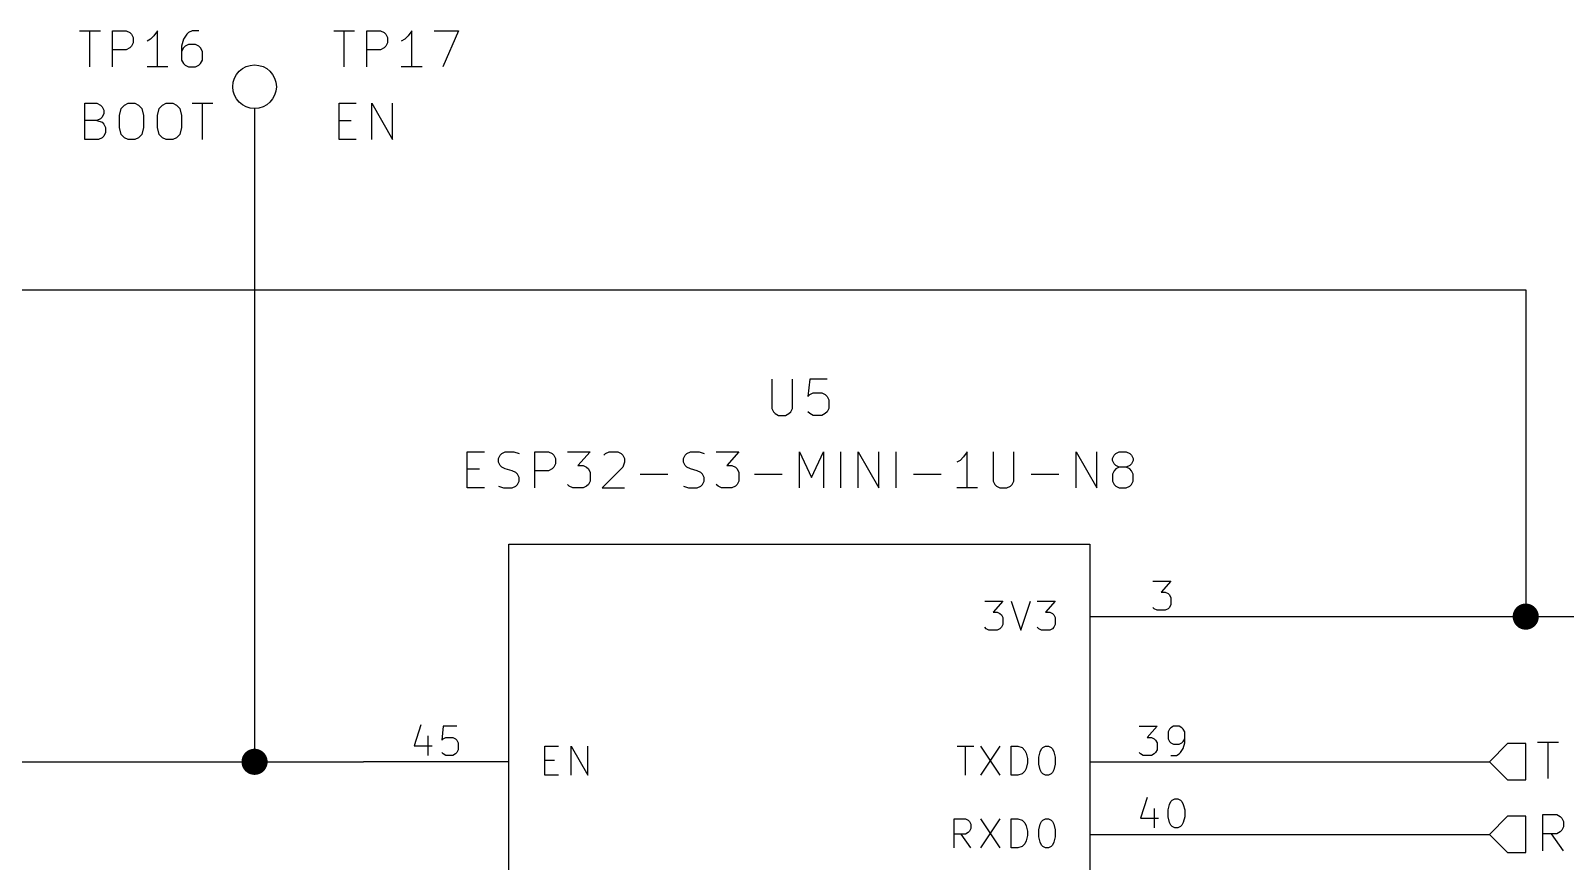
# Model space of a CAD drawing. Extents: x 0.4 to 11.3, y -7.9 to -0.4.
# Drawn here: x 4.742 to 6.854, y -2.937 to -1.793 of the extents above; entities that cross this region are included whole.
import ezdxf

# ---------------------------------------------------------------- set-up
doc = ezdxf.new("R2010")
doc.units = 0
doc.header["$MEASUREMENT"] = 0
for name, color, linetype in [('BROWN2', 54, 'CONTINUOUS'), ('CYAN2', 4, 'CONTINUOUS'), ('GREEN3', 91, 'CONTINUOUS'), ('LYELLOW', 51, 'CONTINUOUS'), ('RED2', 1, 'CONTINUOUS'), ('RED3', 11, 'CONTINUOUS')]:
    doc.layers.add(name, color=color, linetype=linetype)

msp = doc.modelspace()

# ---------------------------------------------------------------- linework, layer by layer
at = {"layer": 'BROWN2', "linetype": 'CONTINUOUS'}
for p, q in [((6.775, -2.775), (6.75, -2.8)), ((6.8, -2.775), (6.775, -2.775)), ((6.8, -2.825), (6.8, -2.775)), ((6.8164, -2.7728), (6.8449, -2.7728)), ((6.8307, -2.8228), (6.8307, -2.7728)), ((6.75, -2.8), (6.775, -2.825)), ((6.775, -2.825), (6.8, -2.825)), ((6.8235, -2.9228), (6.8235, -2.8728)), ((6.8235, -2.8728), (6.8426, -2.8728)), ((6.8426, -2.8728), (6.8473, -2.8752)), ((6.775, -2.875), (6.75, -2.9)), ((6.8, -2.875), (6.775, -2.875)), ((6.8, -2.925), (6.8, -2.875)), ((6.8473, -2.8752), (6.8497, -2.8776)), ((6.8497, -2.8942), (6.8473, -2.8966)), ((6.8497, -2.8776), (6.8521, -2.8823)), ((6.8521, -2.8895), (6.8497, -2.8942)), ((6.8521, -2.8823), (6.8521, -2.8895)), ((6.75, -2.9), (6.775, -2.925)), ((6.8426, -2.899), (6.8235, -2.899)), ((6.8521, -2.9228), (6.8354, -2.899)), ((6.8473, -2.8966), (6.8426, -2.899)), ((6.775, -2.925), (6.8, -2.925))]:
    msp.add_line(p, q, dxfattribs=at)
at = {"layer": 'CYAN2', "linetype": 'CONTINUOUS'}
for p, q in [((4.8091, -1.7928), (4.8377, -1.7928)), ((4.8234, -1.8428), (4.8234, -1.7928)), ((4.8544, -1.8428), (4.8544, -1.7928)), ((4.8544, -1.7928), (4.8734, -1.7928)), ((4.8734, -1.7928), (4.8782, -1.7952)), ((4.8782, -1.7952), (4.8806, -1.7976)), ((4.9163, -1.7928), (4.9115, -1.7999)), ((4.9163, -1.8428), (4.9163, -1.7928)), ((4.9591, -1.7952), (4.9568, -1.7976)), ((4.9639, -1.7928), (4.9591, -1.7952)), ((4.9734, -1.7928), (4.9639, -1.7928)), ((5.1591, -1.7928), (5.1877, -1.7928)), ((5.1734, -1.8428), (5.1734, -1.7928)), ((5.2044, -1.8428), (5.2044, -1.7928)), ((5.2044, -1.7928), (5.2234, -1.7928)), ((5.2234, -1.7928), (5.2282, -1.7952)), ((5.2282, -1.7952), (5.2306, -1.7976)), ((5.2663, -1.7928), (5.2615, -1.7999)), ((5.2663, -1.8428), (5.2663, -1.7928)), ((5.2972, -1.7928), (5.3306, -1.7928)), ((5.3306, -1.7928), (5.3091, -1.8428)), ((4.8782, -1.8166), (4.8734, -1.819)), ((4.8806, -1.8142), (4.8782, -1.8166)), ((4.8806, -1.7976), (4.8829, -1.8023)), ((4.8829, -1.8095), (4.8806, -1.8142)), ((4.8829, -1.8023), (4.8829, -1.8095)), ((4.9068, -1.8047), (4.902, -1.8071)), ((4.9115, -1.7999), (4.9068, -1.8047)), ((4.952, -1.8047), (4.9496, -1.8142)), ((4.9496, -1.8142), (4.9496, -1.8333)), ((4.952, -1.8166), (4.9496, -1.8214)), ((4.9568, -1.7976), (4.952, -1.8047)), ((4.9544, -1.8142), (4.952, -1.8166)), ((4.9591, -1.8118), (4.9544, -1.8142)), ((4.9687, -1.8118), (4.9591, -1.8118)), ((4.9734, -1.8142), (4.9687, -1.8118)), ((4.9758, -1.8166), (4.9734, -1.8142)), ((4.9782, -1.8214), (4.9758, -1.8166)), ((5.2282, -1.8166), (5.2234, -1.819)), ((5.2306, -1.8142), (5.2282, -1.8166)), ((5.2306, -1.7976), (5.2329, -1.8023)), ((5.2329, -1.8095), (5.2306, -1.8142)), ((5.2329, -1.8023), (5.2329, -1.8095)), ((5.2568, -1.8047), (5.252, -1.8071)), ((5.2615, -1.7999), (5.2568, -1.8047)), ((4.8734, -1.819), (4.8544, -1.819)), ((4.9496, -1.8333), (4.952, -1.838)), ((4.9758, -1.838), (4.9782, -1.8333)), ((4.9782, -1.8333), (4.9782, -1.8214)), ((5.2234, -1.819), (5.2044, -1.819)), ((4.9306, -1.8428), (4.902, -1.8428)), ((4.952, -1.838), (4.9544, -1.8404)), ((4.9544, -1.8404), (4.9591, -1.8428)), ((4.9591, -1.8428), (4.9687, -1.8428)), ((4.9687, -1.8428), (4.9734, -1.8404)), ((4.9734, -1.8404), (4.9758, -1.838)), ((5.2806, -1.8428), (5.252, -1.8428)), ((4.8163, -1.9428), (4.8163, -1.8928)), ((4.8163, -1.8928), (4.8329, -1.8928)), ((4.8329, -1.8928), (4.8377, -1.8952)), ((4.8377, -1.8952), (4.8401, -1.8976)), ((4.8401, -1.8976), (4.8425, -1.9023)), ((4.8639, -1.9095), (4.8663, -1.8999)), ((4.8663, -1.8999), (4.871, -1.8952)), ((4.871, -1.8952), (4.8758, -1.8928)), ((4.8758, -1.8928), (4.8853, -1.8928)), ((4.8853, -1.8928), (4.8901, -1.8952)), ((4.8901, -1.8952), (4.8949, -1.8999)), ((4.8949, -1.8999), (4.8972, -1.9095)), ((4.9163, -1.9095), (4.9187, -1.8999)), ((4.9187, -1.8999), (4.9234, -1.8952)), ((4.9234, -1.8952), (4.9282, -1.8928)), ((4.9282, -1.8928), (4.9377, -1.8928)), ((4.9377, -1.8928), (4.9425, -1.8952)), ((4.9425, -1.8952), (4.9472, -1.8999)), ((4.9472, -1.8999), (4.9496, -1.9095)), ((4.9639, -1.8928), (4.9925, -1.8928)), ((4.9782, -1.9428), (4.9782, -1.8928)), ((5.1663, -1.9428), (5.1663, -1.8928)), ((5.1663, -1.8928), (5.1901, -1.8928)), ((5.2115, -1.9428), (5.2115, -1.8928)), ((5.2115, -1.8928), (5.2401, -1.9428)), ((5.2401, -1.9428), (5.2401, -1.8928)), ((4.8329, -1.9166), (4.8163, -1.9166)), ((4.8377, -1.9142), (4.8329, -1.9166)), ((4.8329, -1.9166), (4.8401, -1.919)), ((4.8401, -1.9118), (4.8377, -1.9142)), ((4.8425, -1.9071), (4.8401, -1.9118)), ((4.8401, -1.919), (4.8425, -1.9214)), ((4.8425, -1.9023), (4.8425, -1.9071)), ((4.8425, -1.9214), (4.8449, -1.9261)), ((4.8639, -1.9261), (4.8639, -1.9095)), ((4.8972, -1.9095), (4.8972, -1.9261)), ((4.9163, -1.9261), (4.9163, -1.9095)), ((4.9496, -1.9095), (4.9496, -1.9261)), ((5.1663, -1.9166), (5.1829, -1.9166)), ((4.8353, -1.9428), (4.8163, -1.9428)), ((4.8401, -1.9404), (4.8353, -1.9428)), ((4.8425, -1.938), (4.8401, -1.9404)), ((4.8449, -1.9333), (4.8425, -1.938)), ((4.8449, -1.9261), (4.8449, -1.9333)), ((4.8663, -1.9357), (4.8639, -1.9261)), ((4.871, -1.9404), (4.8663, -1.9357)), ((4.8758, -1.9428), (4.871, -1.9404)), ((4.8853, -1.9428), (4.8758, -1.9428)), ((4.8901, -1.9404), (4.8853, -1.9428)), ((4.8949, -1.9357), (4.8901, -1.9404)), ((4.8972, -1.9261), (4.8949, -1.9357)), ((4.9187, -1.9357), (4.9163, -1.9261)), ((4.9234, -1.9404), (4.9187, -1.9357)), ((4.9282, -1.9428), (4.9234, -1.9404)), ((4.9377, -1.9428), (4.9282, -1.9428)), ((4.9425, -1.9404), (4.9377, -1.9428)), ((4.9472, -1.9357), (4.9425, -1.9404)), ((4.9496, -1.9261), (4.9472, -1.9357)), ((5.1901, -1.9428), (5.1663, -1.9428)), ((5.7619, -2.2728), (5.7619, -2.3133)), ((5.7905, -2.3133), (5.7905, -2.2728)), ((5.8143, -2.2728), (5.8119, -2.2966)), ((5.8381, -2.2728), (5.8143, -2.2728)), ((5.8119, -2.2966), (5.8143, -2.2942)), ((5.8143, -2.2942), (5.819, -2.2919)), ((5.819, -2.2919), (5.831, -2.2919)), ((5.831, -2.2919), (5.8357, -2.2942)), ((5.8357, -2.2942), (5.8381, -2.2966)), ((5.8381, -2.2966), (5.8405, -2.3014)), ((5.8405, -2.3014), (5.8405, -2.3133)), ((5.7619, -2.3133), (5.7643, -2.318)), ((5.7643, -2.318), (5.7667, -2.3204)), ((5.7667, -2.3204), (5.7714, -2.3228)), ((5.7714, -2.3228), (5.7809, -2.3228)), ((5.7809, -2.3228), (5.7857, -2.3204)), ((5.7857, -2.3204), (5.7881, -2.318)), ((5.7881, -2.318), (5.7905, -2.3133)), ((5.8143, -2.3204), (5.8119, -2.318)), ((5.819, -2.3228), (5.8143, -2.3204)), ((5.831, -2.3228), (5.819, -2.3228)), ((5.8357, -2.3204), (5.831, -2.3228)), ((5.8381, -2.318), (5.8357, -2.3204)), ((5.8405, -2.3133), (5.8381, -2.318)), ((5.3429, -2.4228), (5.3429, -2.3728)), ((5.3429, -2.3728), (5.3667, -2.3728)), ((5.3857, -2.3823), (5.3881, -2.3776)), ((5.3857, -2.3871), (5.3857, -2.3823)), ((5.3881, -2.3919), (5.3857, -2.3871)), ((5.3881, -2.3776), (5.3905, -2.3752)), ((5.3905, -2.3752), (5.3952, -2.3728)), ((5.3952, -2.3728), (5.4071, -2.3728)), ((5.4071, -2.3728), (5.4143, -2.3752)), ((5.4357, -2.4228), (5.4357, -2.3728)), ((5.4357, -2.3728), (5.4548, -2.3728)), ((5.4548, -2.3728), (5.4595, -2.3752)), ((5.4595, -2.3752), (5.4619, -2.3776)), ((5.4619, -2.3776), (5.4643, -2.3823)), ((5.4643, -2.3823), (5.4643, -2.3895)), ((5.4809, -2.3728), (5.5119, -2.3728)), ((5.5119, -2.3728), (5.4952, -2.3919)), ((5.5309, -2.3776), (5.5333, -2.3752)), ((5.5333, -2.3752), (5.5381, -2.3728)), ((5.5381, -2.3728), (5.55, -2.3728)), ((5.55, -2.3728), (5.5548, -2.3752)), ((5.5548, -2.3752), (5.5571, -2.3776)), ((5.5571, -2.3776), (5.5595, -2.3823)), ((5.5595, -2.3871), (5.5571, -2.3942)), ((5.5595, -2.3823), (5.5595, -2.3871)), ((5.6405, -2.3823), (5.6429, -2.3776)), ((5.6405, -2.3871), (5.6405, -2.3823)), ((5.6429, -2.3919), (5.6405, -2.3871)), ((5.6429, -2.3776), (5.6452, -2.3752)), ((5.6452, -2.3752), (5.65, -2.3728)), ((5.65, -2.3728), (5.6619, -2.3728)), ((5.6619, -2.3728), (5.669, -2.3752)), ((5.6857, -2.3728), (5.7167, -2.3728)), ((5.7167, -2.3728), (5.7, -2.3919)), ((5.8, -2.4228), (5.8, -2.3728)), ((5.8, -2.3728), (5.8167, -2.4085)), ((5.8167, -2.4085), (5.8333, -2.3728)), ((5.8333, -2.3728), (5.8333, -2.4228)), ((5.8571, -2.4228), (5.8571, -2.3728)), ((5.8809, -2.4228), (5.8809, -2.3728)), ((5.8809, -2.3728), (5.9095, -2.4228)), ((5.9095, -2.4228), (5.9095, -2.3728)), ((5.9333, -2.4228), (5.9333, -2.3728)), ((6.0214, -2.3847), (6.0167, -2.3871)), ((6.0262, -2.3799), (6.0214, -2.3847)), ((6.0309, -2.3728), (6.0262, -2.3799)), ((6.0309, -2.4228), (6.0309, -2.3728)), ((6.0667, -2.3728), (6.0667, -2.4133)), ((6.0952, -2.4133), (6.0952, -2.3728)), ((6.1809, -2.4228), (6.1809, -2.3728)), ((6.1809, -2.3728), (6.2095, -2.4228)), ((6.2095, -2.4228), (6.2095, -2.3728)), ((6.231, -2.3823), (6.2333, -2.3776)), ((6.231, -2.3847), (6.231, -2.3823)), ((6.2333, -2.3895), (6.231, -2.3847)), ((6.2333, -2.3776), (6.2357, -2.3752)), ((6.2357, -2.3752), (6.2405, -2.3728)), ((6.2405, -2.3728), (6.25, -2.3728)), ((6.25, -2.3728), (6.2548, -2.3752)), ((6.2548, -2.3752), (6.2571, -2.3776)), ((6.2571, -2.3776), (6.2595, -2.3823)), ((6.2595, -2.3847), (6.2571, -2.3895)), ((6.2595, -2.3823), (6.2595, -2.3847)), ((5.3429, -2.3966), (5.3595, -2.3966)), ((5.3905, -2.3942), (5.3881, -2.3919)), ((5.3952, -2.3966), (5.3905, -2.3942)), ((5.4048, -2.399), (5.3952, -2.3966)), ((5.4095, -2.4014), (5.4048, -2.399)), ((5.4119, -2.4038), (5.4095, -2.4014)), ((5.4143, -2.4085), (5.4119, -2.4038)), ((5.4548, -2.399), (5.4357, -2.399)), ((5.4595, -2.3966), (5.4548, -2.399)), ((5.4619, -2.3942), (5.4595, -2.3966)), ((5.4643, -2.3895), (5.4619, -2.3942)), ((5.4952, -2.3919), (5.5024, -2.3919)), ((5.5024, -2.3919), (5.5071, -2.3942)), ((5.5071, -2.3942), (5.5095, -2.3966)), ((5.5095, -2.3966), (5.5119, -2.4014)), ((5.5119, -2.4014), (5.5119, -2.4133)), ((5.5571, -2.3942), (5.5286, -2.4228)), ((5.5809, -2.4038), (5.619, -2.4038)), ((5.6452, -2.3942), (5.6429, -2.3919)), ((5.65, -2.3966), (5.6452, -2.3942)), ((5.6595, -2.399), (5.65, -2.3966)), ((5.6643, -2.4014), (5.6595, -2.399)), ((5.6667, -2.4038), (5.6643, -2.4014)), ((5.669, -2.4085), (5.6667, -2.4038)), ((5.7, -2.3919), (5.7071, -2.3919)), ((5.7071, -2.3919), (5.7119, -2.3942)), ((5.7119, -2.3942), (5.7143, -2.3966)), ((5.7143, -2.3966), (5.7167, -2.4014)), ((5.7167, -2.4014), (5.7167, -2.4133)), ((5.7381, -2.4038), (5.7762, -2.4038)), ((5.9571, -2.4038), (5.9952, -2.4038)), ((6.119, -2.4038), (6.1571, -2.4038)), ((6.2333, -2.399), (6.231, -2.4038)), ((6.231, -2.4038), (6.231, -2.4133)), ((6.2357, -2.3919), (6.2333, -2.3895)), ((6.2357, -2.3966), (6.2333, -2.399)), ((6.2405, -2.3942), (6.2357, -2.3919)), ((6.2405, -2.3942), (6.2357, -2.3966)), ((6.25, -2.3942), (6.2405, -2.3942)), ((6.2548, -2.3919), (6.25, -2.3942)), ((6.2548, -2.3966), (6.25, -2.3942)), ((6.2571, -2.3895), (6.2548, -2.3919)), ((6.2571, -2.399), (6.2548, -2.3966)), ((6.2595, -2.4038), (6.2571, -2.399)), ((6.2595, -2.4133), (6.2595, -2.4038)), ((5.3667, -2.4228), (5.3429, -2.4228)), ((5.3857, -2.4204), (5.3929, -2.4228)), ((5.3929, -2.4228), (5.4048, -2.4228)), ((5.4048, -2.4228), (5.4095, -2.4204)), ((5.4095, -2.4204), (5.4119, -2.418)), ((5.4119, -2.418), (5.4143, -2.4133)), ((5.4143, -2.4133), (5.4143, -2.4085)), ((5.4833, -2.4204), (5.4809, -2.418)), ((5.4881, -2.4228), (5.4833, -2.4204)), ((5.5024, -2.4228), (5.4881, -2.4228)), ((5.5071, -2.4204), (5.5024, -2.4228)), ((5.5095, -2.418), (5.5071, -2.4204)), ((5.5119, -2.4133), (5.5095, -2.418)), ((5.5286, -2.4228), (5.5595, -2.4228)), ((5.6405, -2.4204), (5.6476, -2.4228)), ((5.6476, -2.4228), (5.6595, -2.4228)), ((5.6595, -2.4228), (5.6643, -2.4204)), ((5.6643, -2.4204), (5.6667, -2.418)), ((5.6667, -2.418), (5.669, -2.4133)), ((5.669, -2.4133), (5.669, -2.4085)), ((5.6881, -2.4204), (5.6857, -2.418)), ((5.6929, -2.4228), (5.6881, -2.4204)), ((5.7071, -2.4228), (5.6929, -2.4228)), ((5.7119, -2.4204), (5.7071, -2.4228)), ((5.7143, -2.418), (5.7119, -2.4204)), ((5.7167, -2.4133), (5.7143, -2.418)), ((6.0452, -2.4228), (6.0167, -2.4228)), ((6.0667, -2.4133), (6.069, -2.418)), ((6.069, -2.418), (6.0714, -2.4204)), ((6.0714, -2.4204), (6.0762, -2.4228)), ((6.0762, -2.4228), (6.0857, -2.4228)), ((6.0857, -2.4228), (6.0905, -2.4204)), ((6.0905, -2.4204), (6.0929, -2.418)), ((6.0929, -2.418), (6.0952, -2.4133)), ((6.231, -2.4133), (6.2333, -2.418)), ((6.2333, -2.418), (6.2357, -2.4204)), ((6.2357, -2.4204), (6.2405, -2.4228)), ((6.2405, -2.4228), (6.25, -2.4228)), ((6.25, -2.4228), (6.2548, -2.4204)), ((6.2548, -2.4204), (6.2571, -2.418)), ((6.2571, -2.418), (6.2595, -2.4133)), ((6.0552, -2.5785), (6.08, -2.5785)), ((6.08, -2.5785), (6.0667, -2.5937)), ((6.0667, -2.5937), (6.0724, -2.5937)), ((6.0724, -2.5937), (6.0762, -2.5956)), ((6.0762, -2.5956), (6.0781, -2.5976)), ((6.0781, -2.5976), (6.08, -2.6014)), ((6.0914, -2.5785), (6.1048, -2.6185)), ((6.1048, -2.6185), (6.1181, -2.5785)), ((6.1276, -2.5785), (6.1524, -2.5785)), ((6.1524, -2.5785), (6.139, -2.5937)), ((6.139, -2.5937), (6.1448, -2.5937)), ((6.1448, -2.5937), (6.1486, -2.5956)), ((6.1486, -2.5956), (6.1505, -2.5976)), ((6.1505, -2.5976), (6.1524, -2.6014)), ((6.0571, -2.6166), (6.0552, -2.6147)), ((6.0609, -2.6185), (6.0571, -2.6166)), ((6.0724, -2.6185), (6.0609, -2.6185)), ((6.0762, -2.6166), (6.0724, -2.6185)), ((6.0781, -2.6147), (6.0762, -2.6166)), ((6.08, -2.6109), (6.0781, -2.6147)), ((6.08, -2.6014), (6.08, -2.6109)), ((6.1295, -2.6166), (6.1276, -2.6147)), ((6.1333, -2.6185), (6.1295, -2.6166)), ((6.1448, -2.6185), (6.1333, -2.6185)), ((6.1486, -2.6166), (6.1448, -2.6185)), ((6.1505, -2.6147), (6.1486, -2.6166)), ((6.1524, -2.6109), (6.1505, -2.6147)), ((6.1524, -2.6014), (6.1524, -2.6109)), ((5.4495, -2.8185), (5.4495, -2.7785)), ((5.4495, -2.7785), (5.4686, -2.7785)), ((5.4857, -2.8185), (5.4857, -2.7785)), ((5.4857, -2.7785), (5.5086, -2.8185)), ((5.5086, -2.8185), (5.5086, -2.7785)), ((6.0171, -2.7785), (6.04, -2.7785)), ((6.0286, -2.8185), (6.0286, -2.7785)), ((6.0495, -2.7785), (6.0762, -2.8185)), ((6.0762, -2.7785), (6.0495, -2.8185)), ((6.0914, -2.8185), (6.0914, -2.7785)), ((6.0914, -2.7785), (6.101, -2.7785)), ((6.101, -2.7785), (6.1067, -2.7804)), ((6.1067, -2.7804), (6.1105, -2.7842)), ((6.1105, -2.7842), (6.1124, -2.788)), ((6.1124, -2.788), (6.1143, -2.7956)), ((6.1295, -2.7937), (6.1314, -2.7861)), ((6.1314, -2.7861), (6.1333, -2.7823)), ((6.1333, -2.7823), (6.1352, -2.7804)), ((6.1352, -2.7804), (6.139, -2.7785)), ((6.139, -2.7785), (6.1429, -2.7785)), ((6.1429, -2.7785), (6.1467, -2.7804)), ((6.1467, -2.7804), (6.1486, -2.7823)), ((6.1486, -2.7823), (6.1505, -2.7861)), ((6.1505, -2.7861), (6.1524, -2.7937)), ((5.4495, -2.7976), (5.4629, -2.7976)), ((6.1124, -2.809), (6.1105, -2.8128)), ((6.1143, -2.8014), (6.1124, -2.809)), ((6.1143, -2.7956), (6.1143, -2.8014)), ((6.1295, -2.8033), (6.1295, -2.7937)), ((6.1314, -2.8109), (6.1295, -2.8033)), ((6.1524, -2.8033), (6.1505, -2.8109)), ((6.1524, -2.7937), (6.1524, -2.8033)), ((5.4686, -2.8185), (5.4495, -2.8185)), ((6.101, -2.8185), (6.0914, -2.8185)), ((6.1067, -2.8166), (6.101, -2.8185)), ((6.1105, -2.8128), (6.1067, -2.8166)), ((6.1333, -2.8147), (6.1314, -2.8109)), ((6.1352, -2.8166), (6.1333, -2.8147)), ((6.139, -2.8185), (6.1352, -2.8166)), ((6.1429, -2.8185), (6.139, -2.8185)), ((6.1467, -2.8166), (6.1429, -2.8185)), ((6.1486, -2.8147), (6.1467, -2.8166)), ((6.1505, -2.8109), (6.1486, -2.8147)), ((6.0133, -2.9185), (6.0133, -2.8785)), ((6.0133, -2.8785), (6.0286, -2.8785)), ((6.0286, -2.8785), (6.0324, -2.8804)), ((6.0324, -2.8804), (6.0343, -2.8823)), ((6.0343, -2.8823), (6.0362, -2.8861)), ((6.0362, -2.8918), (6.0343, -2.8956)), ((6.0362, -2.8861), (6.0362, -2.8918)), ((6.0495, -2.8785), (6.0762, -2.9185)), ((6.0762, -2.8785), (6.0495, -2.9185)), ((6.0914, -2.9185), (6.0914, -2.8785)), ((6.0914, -2.8785), (6.101, -2.8785)), ((6.101, -2.8785), (6.1067, -2.8804)), ((6.1067, -2.8804), (6.1105, -2.8842)), ((6.1105, -2.8842), (6.1124, -2.888)), ((6.1124, -2.888), (6.1143, -2.8956)), ((6.1295, -2.8937), (6.1314, -2.8861)), ((6.1295, -2.9033), (6.1295, -2.8937)), ((6.1314, -2.8861), (6.1333, -2.8823)), ((6.1333, -2.8823), (6.1352, -2.8804)), ((6.1352, -2.8804), (6.139, -2.8785)), ((6.139, -2.8785), (6.1429, -2.8785)), ((6.1429, -2.8785), (6.1467, -2.8804)), ((6.1467, -2.8804), (6.1486, -2.8823)), ((6.1486, -2.8823), (6.1505, -2.8861)), ((6.1505, -2.8861), (6.1524, -2.8937)), ((6.1524, -2.8937), (6.1524, -2.9033)), ((6.0286, -2.8995), (6.0133, -2.8995)), ((6.0362, -2.9185), (6.0229, -2.8995)), ((6.0324, -2.8976), (6.0286, -2.8995)), ((6.0343, -2.8956), (6.0324, -2.8976)), ((6.1105, -2.9128), (6.1067, -2.9166)), ((6.1124, -2.909), (6.1105, -2.9128)), ((6.1143, -2.9014), (6.1124, -2.909)), ((6.1143, -2.8956), (6.1143, -2.9014)), ((6.1314, -2.9109), (6.1295, -2.9033)), ((6.1333, -2.9147), (6.1314, -2.9109)), ((6.1352, -2.9166), (6.1333, -2.9147)), ((6.1486, -2.9147), (6.1467, -2.9166)), ((6.1505, -2.9109), (6.1486, -2.9147)), ((6.1524, -2.9033), (6.1505, -2.9109)), ((6.101, -2.9185), (6.0914, -2.9185)), ((6.1067, -2.9166), (6.101, -2.9185)), ((6.139, -2.9185), (6.1352, -2.9166)), ((6.1429, -2.9185), (6.139, -2.9185)), ((6.1467, -2.9166), (6.1429, -2.9185))]:
    msp.add_line(p, q, dxfattribs=at)
at = {"layer": 'GREEN3', "linetype": 'CONTINUOUS'}
for p, q in [((5.05, -2), (5.05, -2.8)), ((4.05, -2.15), (6.8, -2.15)), ((6.8, -2.15), (6.8, -2.6)), ((6.4, -2.6), (6.8, -2.6)), ((6.8, -2.6), (7.35, -2.6)), ((3.85, -2.8), (5.05, -2.8)), ((5.05, -2.8), (5.2, -2.8)), ((6.4, -2.8), (6.75, -2.8)), ((6.4, -2.9), (6.75, -2.9))]:
    msp.add_line(p, q, dxfattribs=at)
at = {"layer": 'GREEN3', "const_width": 0.018}
for points in [[(6.791, -2.6, 1), (6.809, -2.6, 1)], [(5.041, -2.8, 1), (5.059, -2.8, 1)]]:
    msp.add_lwpolyline(points, format="xyb", close=True, dxfattribs=at)
at = {"layer": 'LYELLOW', "linetype": 'CONTINUOUS'}
for p, q in [((5.4, -5.6), (5.4, -2.5)), ((5.4, -2.5), (6.2, -2.5)), ((6.2, -2.5), (6.2, -5.6))]:
    msp.add_line(p, q, dxfattribs=at)
at = {"layer": 'RED2', "linetype": 'CONTINUOUS'}
for p, q in [((5.05, -1.9), (5.05, -2)), ((5.4, -5.6), (5.4, -2.5)), ((5.4, -2.5), (6.2, -2.5)), ((6.2, -2.5), (6.2, -5.6)), ((6.2, -2.6), (6.4, -2.6)), ((5.4, -2.8), (5.2, -2.8)), ((6.2, -2.8), (6.4, -2.8)), ((6.2, -2.9), (6.4, -2.9))]:
    msp.add_line(p, q, dxfattribs=at)
at = {"layer": 'RED2'}
msp.add_circle((5.05, -1.87), 0.03, dxfattribs=at)
at = {"layer": 'RED3', "linetype": 'CONTINUOUS'}
for p, q in [((6.2867, -2.5511), (6.3114, -2.5511)), ((6.3114, -2.5511), (6.2981, -2.5663)), ((6.2981, -2.5663), (6.3038, -2.5663)), ((6.3038, -2.5663), (6.3076, -2.5682)), ((6.3076, -2.5682), (6.3095, -2.5701)), ((6.3095, -2.5701), (6.3114, -2.574)), ((6.3114, -2.574), (6.3114, -2.5835)), ((6.2886, -2.5892), (6.2867, -2.5873)), ((6.2924, -2.5911), (6.2886, -2.5892)), ((6.3038, -2.5911), (6.2924, -2.5911)), ((6.3076, -2.5892), (6.3038, -2.5911)), ((6.3095, -2.5873), (6.3076, -2.5892)), ((6.3114, -2.5835), (6.3095, -2.5873)), ((5.279, -2.7492), (5.2695, -2.7778)), ((5.2886, -2.7644), (5.2886, -2.7911)), ((5.3095, -2.7511), (5.3076, -2.7701)), ((5.3286, -2.7511), (5.3095, -2.7511)), ((5.3095, -2.7682), (5.3133, -2.7663)), ((5.3133, -2.7663), (5.3229, -2.7663)), ((5.3229, -2.7663), (5.3267, -2.7682)), ((6.2676, -2.7511), (6.2924, -2.7511)), ((6.2924, -2.7511), (6.279, -2.7663)), ((6.279, -2.7663), (6.2848, -2.7663)), ((6.2848, -2.7663), (6.2886, -2.7682)), ((6.3095, -2.7549), (6.3076, -2.7587)), ((6.3076, -2.7587), (6.3076, -2.7682)), ((6.3114, -2.753), (6.3095, -2.7549)), ((6.3152, -2.7511), (6.3114, -2.753)), ((6.3229, -2.7511), (6.3152, -2.7511)), ((6.3267, -2.753), (6.3229, -2.7511)), ((6.3286, -2.7549), (6.3267, -2.753)), ((6.3305, -2.7587), (6.3286, -2.7549)), ((6.3305, -2.774), (6.3305, -2.7587)), ((5.2695, -2.7778), (5.2943, -2.7778)), ((5.3076, -2.7701), (5.3095, -2.7682)), ((5.3095, -2.7892), (5.3076, -2.7873)), ((5.3267, -2.7682), (5.3286, -2.7701)), ((5.3286, -2.7873), (5.3267, -2.7892)), ((5.3286, -2.7701), (5.3305, -2.774)), ((5.3305, -2.7835), (5.3286, -2.7873)), ((5.3305, -2.774), (5.3305, -2.7835)), ((6.2695, -2.7892), (6.2676, -2.7873)), ((6.2886, -2.7682), (6.2905, -2.7701)), ((6.2905, -2.7873), (6.2886, -2.7892)), ((6.2905, -2.7701), (6.2924, -2.774)), ((6.2924, -2.7835), (6.2905, -2.7873)), ((6.2924, -2.774), (6.2924, -2.7835)), ((6.3076, -2.7682), (6.3095, -2.7721)), ((6.3095, -2.7721), (6.3114, -2.774)), ((6.3114, -2.774), (6.3152, -2.7759)), ((6.3152, -2.7759), (6.3229, -2.7759)), ((6.3229, -2.7759), (6.3267, -2.774)), ((6.3229, -2.7892), (6.3248, -2.7873)), ((6.3248, -2.7873), (6.3286, -2.7816)), ((6.3267, -2.774), (6.3286, -2.7721)), ((6.3286, -2.7721), (6.3305, -2.7682)), ((6.3286, -2.7816), (6.3305, -2.774)), ((5.3133, -2.7911), (5.3095, -2.7892)), ((5.3229, -2.7911), (5.3133, -2.7911)), ((5.3267, -2.7892), (5.3229, -2.7911)), ((6.2733, -2.7911), (6.2695, -2.7892)), ((6.2848, -2.7911), (6.2733, -2.7911)), ((6.2886, -2.7892), (6.2848, -2.7911)), ((6.3114, -2.7911), (6.319, -2.7911)), ((6.319, -2.7911), (6.3229, -2.7892)), ((6.279, -2.8492), (6.2695, -2.8778)), ((6.3133, -2.853), (6.3171, -2.8511)), ((6.3171, -2.8511), (6.3209, -2.8511)), ((6.3209, -2.8511), (6.3248, -2.853)), ((6.2886, -2.8644), (6.2886, -2.8911)), ((6.3076, -2.8663), (6.3095, -2.8587)), ((6.3076, -2.8759), (6.3076, -2.8663)), ((6.3095, -2.8587), (6.3114, -2.8549)), ((6.3114, -2.8549), (6.3133, -2.853)), ((6.3248, -2.853), (6.3267, -2.8549)), ((6.3267, -2.8549), (6.3286, -2.8587)), ((6.3286, -2.8587), (6.3305, -2.8663)), ((6.3305, -2.8663), (6.3305, -2.8759)), ((6.2695, -2.8778), (6.2943, -2.8778)), ((6.3095, -2.8835), (6.3076, -2.8759)), ((6.3114, -2.8873), (6.3095, -2.8835)), ((6.3133, -2.8892), (6.3114, -2.8873)), ((6.3171, -2.8911), (6.3133, -2.8892)), ((6.3209, -2.8911), (6.3171, -2.8911)), ((6.3248, -2.8892), (6.3209, -2.8911)), ((6.3267, -2.8873), (6.3248, -2.8892)), ((6.3286, -2.8835), (6.3267, -2.8873)), ((6.3305, -2.8759), (6.3286, -2.8835))]:
    msp.add_line(p, q, dxfattribs=at)

doc.saveas('drawing.dxf')
